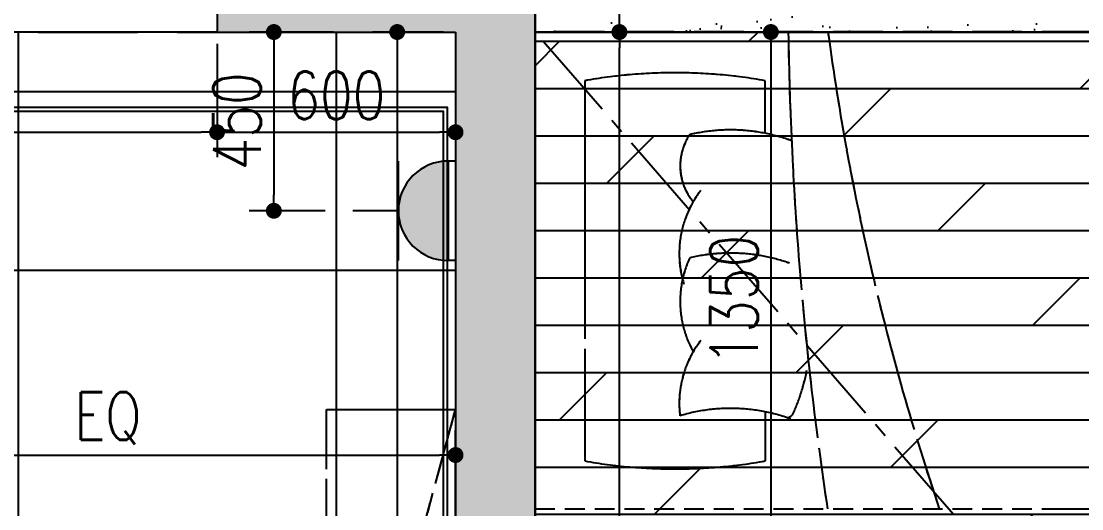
# Model space of a CAD drawing. Header units: inches. Extents: x -2597087 to 134135, y -662679 to 20000.
# Drawn here: x 8577 to 11245, y -10277 to -9050 of the extents above; entities that cross this region are included whole.
import ezdxf

# ---------------------------------------------------------------- set-up
doc = ezdxf.new("R2010")
doc.units = ezdxf.units.IN
doc.header["$LTSCALE"] = 100
doc.header["$MEASUREMENT"] = 0
for name, pattern in [('$0$DASH', [0.35, 0.25, -0.1]), ('__DASH', [0.35, 0.25, -0.1]), ('CENTER', [50.8, 31.75, -6.35, 6.35, -6.35]), ('CENTER2', [1.125, 0.75, -0.125, 0.125, -0.125]), ('DASH', [0.35, 0.25, -0.1]), ('HIDDENX2', [0.75, 0.5, -0.25])]:
    doc.linetypes.add(name, pattern=pattern)
doc.layers.get('0').update_dxf_attribs({"linetype": 'CONTINUOUS'})
doc.layers.get('Defpoints').update_dxf_attribs({"linetype": 'CONTINUOUS'})
for name, color, linetype in [('-04给水图层', 142, 'CENTER'), ('00-墙填充', 8, 'CONTINUOUS'), ('00-墙实线', 6, 'CONTINUOUS'), ('00-梁虚线', 4, 'DASH'), ('EQUIP-动力', 3, 'CONTINUOUS'), ('floor', 8, 'CONTINUOUS'), ('PUB_HATCH', 8, 'CONTINUOUS'), ('RC', 1, 'CONTINUOUS'), ('WALL', 7, 'CONTINUOUS'), ('wall-dim', 3, 'CONTINUOUS'), ('WC', 1, 'CONTINUOUS'), ('WINDOW', 4, 'CONTINUOUS'), ('天地共', 1, 'CONTINUOUS'), ('天花开线', 4, 'CONTINUOUS'), ('家具', 1, 'DASH')]:
    doc.layers.add(name, color=color, linetype=linetype)
doc.styles.get("Standard").update_dxf_attribs({"font": 'txt.shx', "width": 0.8, "bigfont": 'GBCBIG.shx'})
doc.dimstyles.new('50', dxfattribs={"dimscale": 50, "dimtxt": 2.4, "dimasz": 0.8, "dimexe": 1.25, "dimexo": 0.6, "dimgap": 0.65, "dimtad": 1, "dimdec": 0, "dimdsep": 46, "dimtxsty": 'Standard', "dimblk1": 'DOT', "dimblk2": 'DOT', "dimsah": 1, "dimcen": 2.5, "dimclrd": 3, "dimclre": 3, "dimclrt": 3, "dimadec": 0, "dimazin": 0, "dimtfac": 1, "dimtdec": 0, "dimtix": 1, "dimtmove": 2, "dimatfit": 0, "dimldrblk": 'DOT', "dimfxl": 5, "dimfxlon": 1, "dimarcsym": 0})

# ---------------------------------------------------------------- blocks, each defined once
blk = doc.blocks.new('DFG44EWDSDFG')
at = {"layer": 'PUB_HATCH'}
blk.add_hatch(color=6, dxfattribs=at).paths.add_polyline_path([(9869.9, -11077.5), (9869.9, -8877.5), (9069.9, -8877.5), (9069.9, -9077.5), (9669.9, -9077.5), (9669.9, -11077.5)])
at = {"layer": 'WALL', "color": 7}
for p, q in [((9069.9, -8877.5), (9069.9, -9077.5)), ((9869.9, -11077.5), (9869.9, -8877.5)), ((9069.9, -9077.5), (9669.9, -9077.5)), ((9669.9, -9077.5), (9669.9, -11077.5))]:
    blk.add_line(p, q, dxfattribs=at)
at = {"layer": 'WALL'}
for p, q in [((9069.9, -8877.5), (9069.9, -9077.5)), ((9869.9, -8877.5), (9869.9, -9077.5)), ((9069.9, -9077.5), (9669.9, -9077.5)), ((9669.9, -9077.5), (9669.9, -12177.5)), ((9869.9, -9077.5), (9869.9, -12077.5))]:
    blk.add_line(p, q, dxfattribs=at)
at = {"layer": 'WINDOW'}
blk.add_line((12169.9, -9077.5), (9869.9, -9077.5), dxfattribs=at)
blk = doc.blocks.new('_Dot')
at = {"color": 0, "linetype": 'ByBlock', "lineweight": -2}
blk.add_line((-0.5, 0), (-1, 0), dxfattribs=at)
at = {"color": 0, "linetype": 'ByBlock', "const_width": 0.5}
blk.add_lwpolyline([(-0.25, 0, 1), (0.25, 0, 1)], format="xyb", close=True, dxfattribs=at)
blk = doc.blocks.new('*D423')
at = {"layer": 'Defpoints', "color": 0, "transparency": 16777216}
for p in [(11092.6, -9077.5), (11435.7, -9077.5), (11092.6, -10277.5)]:
    blk.add_point(p, dxfattribs=at)
at = {"layer": 'WC', "color": 3, "lineweight": -2, "transparency": 16777216}
for p, q in [((11185.7, -9077.5), (11498.2, -9077.5)), ((11435.7, -10237.5), (11435.7, -9117.5)), ((11185.7, -10277.5), (11498.2, -10277.5))]:
    blk.add_line(p, q, dxfattribs=at)
at = {"layer": 'WC', "color": 3, "lineweight": -2, "transparency": 16777216, "xscale": 40, "yscale": 40, "zscale": 40}
for p, rotation in [((11435.7, -9077.5), 90), ((11435.7, -10277.5), 270)]:
    blk.add_blockref('_Dot', p, dxfattribs=dict(at, rotation=rotation))
at = {"layer": 'WC', "color": 3, "transparency": 16777216, "insert": (11343.2, -9677.5), "char_height": 120, "attachment_point": 5, "rotation": 90}
blk.add_mtext('1200', dxfattribs=at)
blk = doc.blocks.new('*D452')
at = {"layer": 'Defpoints', "color": 0, "transparency": 16777216}
for p in [(9669.9, -10142.1), (7919.9, -10572.5), (9669.9, -10572.5)]:
    blk.add_point(p, dxfattribs=at)
at = {"layer": '天花开线', "color": 3, "lineweight": -2, "transparency": 16777216}
for p, q in [((7919.9, -10392.1), (7919.9, -10079.6)), ((9669.9, -10392.1), (9669.9, -10079.6)), ((7959.9, -10142.1), (9629.9, -10142.1))]:
    blk.add_line(p, q, dxfattribs=at)
at = {"layer": '天花开线', "color": 3, "lineweight": -2, "transparency": 16777216, "xscale": 40, "yscale": 40, "zscale": 40, "rotation": 180}
blk.add_blockref('_Dot', (7919.9, -10142.1), dxfattribs=at)
at = {"layer": '天花开线', "color": 3, "lineweight": -2, "transparency": 16777216, "xscale": 40, "yscale": 40, "zscale": 40}
blk.add_blockref('_Dot', (9669.9, -10142.1), dxfattribs=at)
at = {"layer": '天花开线', "color": 3, "transparency": 16777216, "insert": (8794.9, -10049.6), "char_height": 120, "attachment_point": 5}
blk.add_mtext('EQ', dxfattribs=at)
blk = doc.blocks.new('DREGFDS34DFDFDFFDDFDF')
at = {"layer": 'EQUIP-动力', "color": 8, "linetype": '__DASH', "ltscale": 10}
for p, q in [((37889.2, -9077.5), (37889.2, -9077.5)), ((37889.2, -9077.5), (37889.2, -10277.5)), ((39989.1, -9077.5), (37889.2, -9077.5)), ((38014.4, -9200), (38014.4, -10157.1)), ((38467.7, -9332.4), (38467.7, -9200)), ((37364.2, -11227.5), (37364.2, -10027.5)), ((37364.2, -10027.5), (37689.2, -10027.5)), ((37364.2, -11227.5), (37689.2, -10027.5)), ((37689.2, -10027.5), (37689.2, -11227.5)), ((38467.7, -10033.3), (38467.7, -10157.1))]:
    blk.add_line(p, q, dxfattribs=at)
for centre, radius, start, end in [((47481.8, -8945.8), 8956.6, 180.84217, 188.55032), ((45057.5, -8209.2), 6489.8, 187.68824, 198.58357), ((38241, -10474.7), 1294.7, 79.916, 100.084), ((38394.5, -9414.4), 140.2, 145.948, 219.9987), ((38381, -9768.1), 444.3, 69.7972, 103.3666), ((38511.9, -9635), 260, 142.3924, 197.2793), ((38516, -9755.5), 261.8, 155.2483, 208.9936), ((38381, -10078.2), 444.3, 70.5323, 103.3666), ((38511.9, -10012.9), 260, 142.3924, 186.7338), ((38084.8, -9834.2), 497.3, 335.4242, 349.0902), ((38381, -10469), 444.3, 70.1013, 106.6477), ((38344.6, -9754.6), 345.1, 301.5334, 303.8917), ((38241, -8882.4), 1294.7, 259.916, 280.084)]:
    blk.add_arc(centre, radius, start, end, dxfattribs=at)
blk = doc.blocks.new('*D501')
at = {"layer": 'Defpoints', "color": 0, "transparency": 16777216}
for p in [(10147.1, -9077.5), (10167.6, -10427.4), (10463.1, -10427.4)]:
    blk.add_point(p, dxfattribs=at)
at = {"layer": 'EQUIP-动力', "color": 3, "lineweight": -2, "transparency": 16777216}
for p, q in [((10213.1, -9077.5), (10525.6, -9077.5)), ((10463.1, -9117.5), (10463.1, -10387.4)), ((10213.1, -10427.4), (10525.6, -10427.4))]:
    blk.add_line(p, q, dxfattribs=at)
at = {"layer": 'EQUIP-动力', "color": 3, "lineweight": -2, "transparency": 16777216, "xscale": 40, "yscale": 40, "zscale": 40}
for p, rotation in [((10463.1, -9077.5), 90), ((10463.1, -10427.4), 270)]:
    blk.add_blockref('_Dot', p, dxfattribs=dict(at, rotation=rotation))
at = {"layer": 'EQUIP-动力', "color": 3, "transparency": 16777216, "insert": (10370.6, -9752.4), "char_height": 120, "attachment_point": 5, "rotation": 90}
blk.add_mtext('1350', dxfattribs=at)
blk = doc.blocks.new('safre2cdas')
at = {"linetype": 'ByBlock', "lineweight": -2}
h = blk.add_hatch(color=0, dxfattribs=at)
edge = h.paths.add_edge_path()
edge.add_ellipse((-141.7, 0), major_axis=(-88.6, 88.6), ratio=1, start_angle=135, end_angle=315, ccw=False)
edge.add_line((-141.7, -125.2), (-141.7, 125.2))
at = {"color": 0, "linetype": 'ByBlock', "lineweight": -2}
for p, q in [((-160.3, 125.2), (-141.7, 125.2)), ((-141.7, 125.2), (-141.7, -125.2)), ((-16.4, -125.2), (-16.4, 125.2)), ((-16.4, 0), (98.6, 0)), ((-160.3, -125.2), (-141.7, -125.2))]:
    blk.add_line(p, q, dxfattribs=at)
at = {"color": 0, "linetype": 'ByBlock', "lineweight": -2, "extrusion": (0, 0, -1)}
blk.add_ellipse((-141.7, 0), major_axis=(88.6, 88.6), ratio=1, start_param=-0.785398, end_param=2.356194, dxfattribs=at)
blk = doc.blocks.new('*D504')
at = {"layer": 'Defpoints', "color": 0, "transparency": 16777216}
for p in [(9392.8, -9077.5), (9212.8, -9527.4), (9372.3, -9527.4)]:
    blk.add_point(p, dxfattribs=at)
at = {"layer": 'EQUIP-动力', "color": 3, "lineweight": -2, "transparency": 16777216}
for p, q in [((9362.8, -9077.5), (9150.3, -9077.5)), ((9212.8, -9117.5), (9212.8, -9487.4)), ((9342.3, -9527.4), (9150.3, -9527.4))]:
    blk.add_line(p, q, dxfattribs=at)
at = {"layer": 'EQUIP-动力', "color": 3, "lineweight": -2, "transparency": 16777216, "xscale": 40, "yscale": 40, "zscale": 40}
for p, rotation in [((9212.8, -9077.5), 90), ((9212.8, -9527.4), 270)]:
    blk.add_blockref('_Dot', p, dxfattribs=dict(at, rotation=rotation))
at = {"layer": 'EQUIP-动力', "color": 3, "transparency": 16777216, "insert": (9120.3, -9302.4), "char_height": 120, "attachment_point": 5, "rotation": 90}
blk.add_mtext('450', dxfattribs=at)
blk = doc.blocks.new('h54h5h56j56')
at = {"layer": '-04给水图层', "color": 8, "linetype": '$0$DASH', "ltscale": 5}
for p, q in [((33275.1, 15596.3), (33275.1, 15596.3)), ((33275.1, 15596.3), (33275.1, 14396.3)), ((35375, 15596.3), (33275.1, 15596.3)), ((33400.3, 15473.7), (33400.3, 14516.7)), ((33853.7, 15341.3), (33853.7, 15473.7)), ((32750.1, 13446.3), (32750.1, 14646.3)), ((32750.1, 14646.3), (33075.1, 14646.3)), ((32750.1, 13446.3), (33075.1, 14646.3)), ((33075.1, 14646.3), (33075.1, 13446.3)), ((33853.7, 14640.4), (33853.7, 14516.7))]:
    blk.add_line(p, q, dxfattribs=at)
for centre, radius, start, end in [((42867.8, 15727.9), 8956.6, 180.84217, 188.55032), ((40443.5, 16464.5), 6489.8, 187.68824, 198.58357), ((33627, 14199.1), 1294.7, 79.916, 100.084), ((33767, 14905.6), 444.3, 69.7972, 103.3666), ((33780.4, 15259.3), 140.2, 145.948, 219.9987), ((33897.9, 15038.8), 260, 142.3924, 197.2793), ((33902, 14918.2), 261.8, 155.2483, 208.9936), ((33767, 14595.6), 444.3, 70.5323, 103.3666), ((33897.9, 14660.8), 260, 142.3924, 186.7338), ((33470.7, 14839.5), 497.3, 335.4242, 349.0902), ((33767, 14204.7), 444.3, 70.1013, 106.6477), ((33730.5, 14919.1), 345.1, 301.5334, 303.8917), ((33627, 15791.3), 1294.7, 259.916, 280.084)]:
    blk.add_arc(centre, radius, start, end, dxfattribs=at)
blk = doc.blocks.new('*D588')
at = {"layer": 'Defpoints', "color": 0, "transparency": 16777216}
for p in [(9869.9, -9077.5), (10082.2, -9077.5), (9869.9, -12077.5)]:
    blk.add_point(p, dxfattribs=at)
at = {"layer": 'wall-dim', "color": 3, "lineweight": -2, "transparency": 16777216}
for p, q in [((9899.9, -9077.5), (10144.7, -9077.5)), ((10082.2, -12037.5), (10082.2, -9117.5)), ((9899.9, -12077.5), (10144.7, -12077.5))]:
    blk.add_line(p, q, dxfattribs=at)
at = {"layer": 'wall-dim', "color": 3, "lineweight": -2, "transparency": 16777216, "xscale": 40, "yscale": 40, "zscale": 40}
for p, rotation in [((10082.2, -9077.5), 90), ((10082.2, -12077.5), 270)]:
    blk.add_blockref('_Dot', p, dxfattribs=dict(at, rotation=rotation))
at = {"layer": 'wall-dim', "color": 3, "transparency": 16777216, "insert": (9989.7, -10577.5), "char_height": 120, "attachment_point": 5, "rotation": 90}
blk.add_mtext('3000', dxfattribs=at)
blk = doc.blocks.new('*D589')
at = {"layer": 'Defpoints', "color": 0, "transparency": 16777216}
for p in [(9869.9, -8477.5), (10082.2, -8477.5), (9869.9, -9077.5)]:
    blk.add_point(p, dxfattribs=at)
at = {"layer": 'wall-dim', "color": 3, "lineweight": -2, "transparency": 16777216}
for p, q in [((9899.9, -8477.5), (10144.7, -8477.5)), ((10082.2, -9037.5), (10082.2, -8517.5)), ((9899.9, -9077.5), (10144.7, -9077.5))]:
    blk.add_line(p, q, dxfattribs=at)
at = {"layer": 'wall-dim', "color": 3, "lineweight": -2, "transparency": 16777216, "xscale": 40, "yscale": 40, "zscale": 40}
for p, rotation in [((10082.2, -8477.5), 90), ((10082.2, -9077.5), 270)]:
    blk.add_blockref('_Dot', p, dxfattribs=dict(at, rotation=rotation))
at = {"layer": 'wall-dim', "color": 3, "transparency": 16777216, "insert": (9989.7, -8912.5), "char_height": 120, "attachment_point": 5, "rotation": 90}
blk.add_mtext('600', dxfattribs=at)
blk = doc.blocks.new('*D603')
at = {"layer": 'Defpoints', "color": 0, "transparency": 16777216}
for p in [(6969.9, -9077.5), (9069.9, -9077.5), (9069.9, -9329.7)]:
    blk.add_point(p, dxfattribs=at)
at = {"layer": 'wall-dim', "color": 3, "lineweight": -2, "transparency": 16777216}
for p, q in [((6969.9, -9107.5), (6969.9, -9392.2)), ((9069.9, -9107.5), (9069.9, -9392.2)), ((7009.9, -9329.7), (9029.9, -9329.7))]:
    blk.add_line(p, q, dxfattribs=at)
at = {"layer": 'wall-dim', "color": 3, "lineweight": -2, "transparency": 16777216, "xscale": 40, "yscale": 40, "zscale": 40, "rotation": 180}
blk.add_blockref('_Dot', (6969.9, -9329.7), dxfattribs=at)
at = {"layer": 'wall-dim', "color": 3, "lineweight": -2, "transparency": 16777216, "xscale": 40, "yscale": 40, "zscale": 40}
blk.add_blockref('_Dot', (9069.9, -9329.7), dxfattribs=at)
at = {"layer": 'wall-dim', "color": 3, "transparency": 16777216, "insert": (8019.9, -9237.2), "char_height": 120, "attachment_point": 5}
blk.add_mtext('2100', dxfattribs=at)
blk = doc.blocks.new('*D604')
at = {"layer": 'Defpoints', "color": 0, "transparency": 16777216}
for p in [(9069.9, -9077.5), (9669.9, -9077.5), (9669.9, -9329.7)]:
    blk.add_point(p, dxfattribs=at)
at = {"layer": 'wall-dim', "color": 3, "lineweight": -2, "transparency": 16777216}
for p, q in [((9069.9, -9107.5), (9069.9, -9392.2)), ((9669.9, -9107.5), (9669.9, -9392.2)), ((9109.9, -9329.7), (9629.9, -9329.7))]:
    blk.add_line(p, q, dxfattribs=at)
at = {"layer": 'wall-dim', "color": 3, "lineweight": -2, "transparency": 16777216, "xscale": 40, "yscale": 40, "zscale": 40, "rotation": 180}
blk.add_blockref('_Dot', (9069.9, -9329.7), dxfattribs=at)
at = {"layer": 'wall-dim', "color": 3, "lineweight": -2, "transparency": 16777216, "xscale": 40, "yscale": 40, "zscale": 40}
blk.add_blockref('_Dot', (9669.9, -9329.7), dxfattribs=at)
at = {"layer": 'wall-dim', "color": 3, "transparency": 16777216, "insert": (9369.9, -9237.2), "char_height": 120, "attachment_point": 5}
blk.add_mtext('600', dxfattribs=at)
blk = doc.blocks.new('*D605')
at = {"layer": 'Defpoints', "color": 0, "transparency": 16777216}
for p in [(9669.9, -9077.5), (9523.1, -12177.5), (9669.9, -12177.5)]:
    blk.add_point(p, dxfattribs=at)
at = {"layer": 'wall-dim', "color": 3, "lineweight": -2, "transparency": 16777216}
for p, q in [((9639.9, -9077.5), (9460.6, -9077.5)), ((9523.1, -9117.5), (9523.1, -12137.5)), ((9639.9, -12177.5), (9460.6, -12177.5))]:
    blk.add_line(p, q, dxfattribs=at)
at = {"layer": 'wall-dim', "color": 3, "lineweight": -2, "transparency": 16777216, "xscale": 40, "yscale": 40, "zscale": 40}
for p, rotation in [((9523.1, -9077.5), 90), ((9523.1, -12177.5), 270)]:
    blk.add_blockref('_Dot', p, dxfattribs=dict(at, rotation=rotation))
at = {"layer": 'wall-dim', "color": 3, "transparency": 16777216, "insert": (9430.6, -10627.5), "char_height": 120, "attachment_point": 5, "rotation": 90}
blk.add_mtext('3100', dxfattribs=at)
blk = doc.blocks.new('GTDEHD')
at = {"layer": '00-墙填充', "color": 8}
for points in [[(106310.8, -17381.4), (106110.8, -17581.4), (105510.8, -17381.4), (105510.8, -17581.4)], [(106310.8, -19581.4), (106110.8, -19581.4), (106310.8, -17381.4), (106110.8, -17581.4)]]:
    blk.add_solid(points, dxfattribs=at)
at = {"layer": '00-墙实线', "color": 8}
for p, q in [((105510.8, -17381.4), (105510.8, -17581.4)), ((106310.8, -19581.4), (106310.8, -17381.4)), ((105510.8, -17581.4), (106110.8, -17581.4)), ((106110.8, -17581.4), (106110.8, -19581.4))]:
    blk.add_line(p, q, dxfattribs=at)
at = {"layer": '00-梁虚线', "color": 8, "ltscale": 10}
blk.add_line((102610.8, -17581.4), (105510.8, -17581.4), dxfattribs=at)

msp = doc.modelspace()

# ---------------------------------------------------------------- hatches: boundary and pattern name
at = {"layer": 'floor'}
h = msp.add_hatch(dxfattribs=at)
h.set_pattern_fill('AR-SAND', color=256, scale=66)
h.paths.add_polyline_path([(12169.915, -8477.452), (11919.915, -8477.452), (10119.915, -8477.452), (9869.915, -8477.452), (9869.915, -8877.452), (9869.915, -9077.452), (12169.915, -9077.452), (12169.915, -8877.452)])
h = msp.add_hatch(dxfattribs=at)
h.set_pattern_fill('_USER', color=256, scale=800, double=1, pattern_type=0)
h.set_pattern_definition([(0, (11769.9, -12077.45), (0, 800), []), (90, (11769.9, -12077.45), (-800, 5e-14), [])])
h.paths.add_polyline_path([(6166.951, -9077.452), (9666.951, -9077.452), (9669.915, -12177.452), (11469.915, -12177.452), (11469.915, -12077.452), (12369.915, -12077.452), (12369.915, -12177.452), (12719.915, -12177.452), (12719.915, -12077.452), (13619.915, -12077.452), (13619.915, -12177.452), (13669.915, -12177.452), (13669.915, -13277.452), (13619.915, -13277.452), (13619.915, -13377.452), (12719.915, -13377.452), (12719.915, -13277.452), (10769.915, -13277.452), (10769.915, -13377.452), (9869.915, -13377.452), (9869.915, -13277.452), (9669.915, -13277.452), (9672.879, -16677.452), (6172.879, -16677.452), (6169.915, -13381.348), (4069.915, -13377.452), (4069.915, -11827.452), (6069.915, -11827.452), (6069.915, -12177.452), (6169.915, -12177.452), (6169.915, -11087.452), (6019.915, -11087.452), (6019.915, -11697.452), (4699.915, -11697.452), (4699.915, -11597.452), (4549.915, -11597.452), (4549.915, -11147.452), (4099.915, -11147.452), (4099.915, -9107.452), (6019.915, -9107.452), (6019.915, -9487.452), (6168.433, -9487.452)])
h.paths.add_polyline_path([(4219.915, -12327.452), (6169.915, -12327.452), (6169.915, -13227.452), (4219.915, -13227.452)], flags=16)
h = msp.add_hatch(dxfattribs=at)
h.set_pattern_fill('DOLMIT', color=256, scale=150, style=0)
h.set_pattern_definition([(0, (12669.92, -12077.45), (3e-14, 119.0613), []), (45, (12669.9, -12077.45), (-238.122, 238.122), [168.38, -336.756])])
h.paths.add_polyline_path([(9869.915, -12077.452), (12469.915, -12077.452), (12469.915, -9077.452), (9869.915, -9077.452)])

# ---------------------------------------------------------------- linework, layer by layer
at = {"layer": 'RC', "color": 1}
msp.add_lwpolyline([(9869.915, -9077.452), (12469.915, -9077.452), (12469.915, -12077.452), (9869.915, -12077.452)], close=True, dxfattribs=at)
at = {"layer": 'RC', "color": 2}
msp.add_lwpolyline([(6169.915, -9227.452), (9669.915, -9227.452)], dxfattribs=at)
msp.add_lwpolyline([(6519.915, -16487.452), (9649.915, -16487.452), (9649.915, -9267.452), (6519.915, -9267.452)], close=True, dxfattribs=at)
at = {"layer": 'RC'}
msp.add_lwpolyline([(6529.915, -16477.452), (9639.915, -16477.452), (9639.915, -9277.452), (6529.915, -9277.452)], close=True, dxfattribs=at)
at = {"layer": '天地共'}
msp.add_lwpolyline([(6969.915, -8877.452), (9069.915, -8877.452), (9069.915, -9077.452), (6969.915, -9077.452)], close=True, dxfattribs=at)
at = {"layer": '天花开线', "linetype": 'CENTER2', "ltscale": 3}
msp.add_line((12469.915, -12077.452), (9869.914, -9077.451), dxfattribs=at)
at = {"layer": '家具', "color": 8, "linetype": 'HIDDENX2'}
for p, q in [((9995.079, -9199.981), (9995.079, -10157.072)), ((10448.452, -9332.39), (10448.452, -9199.981))]:
    msp.add_line(p, q, dxfattribs=at)
at = {"layer": '家具', "linetype": 'HIDDENX2'}
msp.add_line((9344.915, -11227.452), (9669.915, -10027.452), dxfattribs=at)
at = {"layer": '家具', "color": 2, "linetype": 'HIDDENX2'}
for points in [[(9869.915, -9077.452), (9869.915, -9077.452), (9869.915, -10277.452), (11969.835, -10277.452), (11969.835, -9077.452)], [(9669.915, -11227.452), (9344.915, -11227.452), (9344.915, -10027.452), (9669.915, -10027.452)]]:
    msp.add_lwpolyline(points, close=True, dxfattribs=at)
at = {"layer": '家具', "color": 8, "linetype": 'HIDDENX2'}
msp.add_lwpolyline([(10448.452, -10033.291), (10448.452, -10157.072)], dxfattribs=at)
at = {"layer": '家具', "linetype": 'HIDDENX2'}
for centre, radius, start, end in [((19462.553, -8945.807), 8956.575, 180.8421737, 188.5503203), ((17038.268, -8209.224), 6489.831, 187.688244, 198.5835694)]:
    msp.add_arc(centre, radius, start, end, dxfattribs=at)
at = {"layer": '家具', "color": 8, "linetype": 'HIDDENX2'}
for centre, radius, start, end in [((10221.765, -10474.653), 1294.672, 79.915988, 100.084012), ((10375.212, -9414.382), 140.185, 145.94798, 219.998669), ((10361.769, -9768.113), 444.262, 69.797196, 103.366599), ((10492.66, -9634.975), 259.959, 142.392436, 197.279262), ((10496.769, -9755.532), 261.752, 155.248299, 208.993601), ((10361.769, -10078.167), 444.262, 70.53225, 103.366599), ((10492.66, -10012.892), 259.959, 142.392436, 186.733822), ((10065.488, -9834.237), 497.346, 335.424243, 349.090238), ((10361.769, -10469.014), 444.262, 70.101338, 106.647702), ((10325.326, -9754.59), 345.131, 301.533352, 303.891713), ((10221.765, -8882.4), 1294.672, 259.915988, 280.084012)]:
    msp.add_arc(centre, radius, start, end, dxfattribs=at)

# ---------------------------------------------------------------- block references
at = {"layer": '-04给水图层'}
msp.add_blockref('h54h5h56j56', (-23405.213, -24673.725), dxfattribs=at)
msp.add_blockref('DFG44EWDSDFG', (0, 0))
at = {"layer": '00-梁虚线'}
msp.add_blockref('GTDEHD', (-96440.852, 8503.907), dxfattribs=at)
at = {"layer": 'EQUIP-动力', "color": 2}
msp.add_blockref('DREGFDS34DFDFDFFDDFDF', (-28019.272, 0), dxfattribs=at)
at = {"layer": 'EQUIP-动力', "xscale": -1}
msp.add_blockref('safre2cdas', (9509.721, -9527.446), dxfattribs=at)

# ---------------------------------------------------------------- dimensions: what is measured, and where the dimension line sits
at = {"layer": 'EQUIP-动力'}
for base, p1, p2, picture, middle in [((9212.843, -9527.406), (9392.825, -9077.452), (9372.334, -9527.406), '*D504', (9120.343, -9302.429)), ((10463.115, -10427.406), (10147.083, -9077.452), (10167.574, -10427.406), '*D501', (10370.615, -9752.429))]:
    dim = msp.add_linear_dim(base=base, p1=p1, p2=p2, angle=90, dimstyle='50', dxfattribs=at)
    dim.commit()
    dim.dimension.update_dxf_attribs({"geometry": picture, "text_midpoint": middle})
at = {"layer": 'wall-dim'}
dim = msp.add_linear_dim(base=(10082.237, -8477.452), p1=(9869.915, -9077.452), p2=(9869.915, -8477.452), angle=90, dimstyle='50', override={"dimarcsym": 2}, dxfattribs=at)
dim.commit()
dim.dimension.update_dxf_attribs({"geometry": '*D589', "text_midpoint": (9989.737, -8912.451), "dimtype": 160})
for base, p1, p2, picture, middle in [((9523.088, -12177.452), (9669.915, -9077.452), (9669.915, -12177.452), '*D605', (9430.588, -10627.452)), ((10082.237, -9077.452), (9869.915, -12077.452), (9869.915, -9077.452), '*D588', (9989.737, -10577.452))]:
    dim = msp.add_linear_dim(base=base, p1=p1, p2=p2, angle=90, dimstyle='50', override={"dimarcsym": 2}, dxfattribs=at)
    dim.commit()
    dim.dimension.update_dxf_attribs({"geometry": picture, "text_midpoint": middle})
for base, p1, p2, picture, middle in [((9069.915, -9329.685), (6969.915, -9077.452), (9069.915, -9077.452), '*D603', (8019.915, -9237.185)), ((9669.915, -9329.685), (9069.915, -9077.452), (9669.915, -9077.452), '*D604', (9369.915, -9237.185))]:
    dim = msp.add_linear_dim(base=base, p1=p1, p2=p2, dimstyle='50', override={"dimarcsym": 2}, dxfattribs=at)
    dim.commit()
    dim.dimension.update_dxf_attribs({"geometry": picture, "text_midpoint": middle})
at = {"layer": 'WC'}
dim = msp.add_linear_dim(base=(11435.743, -9077.452), p1=(11092.624, -10277.452), p2=(11092.624, -9077.452), angle=90, dimstyle='50', dxfattribs=at)
dim.commit()
dim.dimension.update_dxf_attribs({"geometry": '*D423', "text_midpoint": (11343.243, -9677.452)})
at = {"layer": '天花开线'}
dim = msp.add_linear_dim(base=(9669.915, -10142.104), p1=(7919.915, -10572.452), p2=(9669.915, -10572.452), text='EQ', dimstyle='50', dxfattribs=at)
dim.commit()
dim.dimension.update_dxf_attribs({"geometry": '*D452', "text_midpoint": (8794.915, -10049.604)})

doc.saveas('drawing.dxf')
